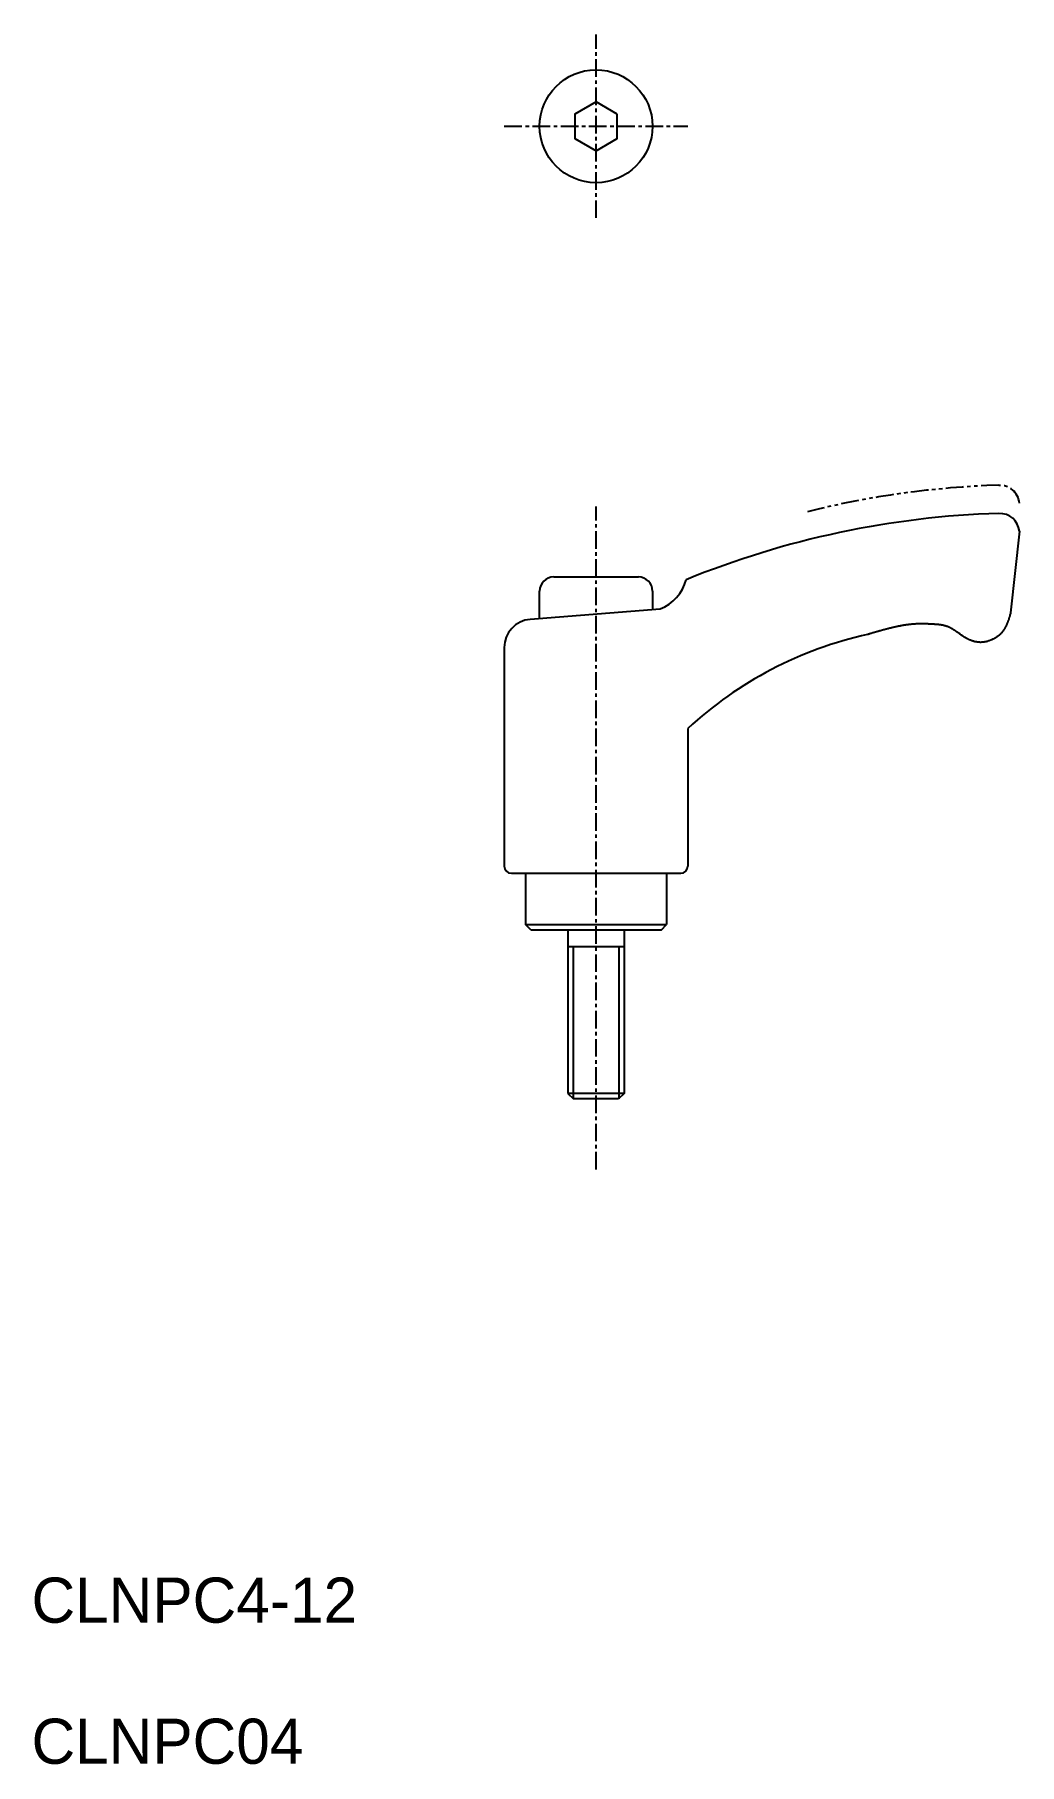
# Model space of a CAD drawing. Extents: x -2832 to -2763, y -904 to -781.
import ezdxf

# ---------------------------------------------------------------- set-up
doc = ezdxf.new("R2010")
doc.units = 0
doc.linetypes.add('CENTER', pattern=[2, 1.25, -0.25, 0.25, -0.25])
doc.linetypes.add('PHANTOM', pattern=[2.5, 1.25, -0.25, 0.25, -0.25, 0.25, -0.25])
doc.layers.get('0').update_dxf_attribs({"linetype": 'CONTINUOUS'})
doc.layers.add('CENTER', color=1, linetype='CENTER')

msp = doc.modelspace()

# ---------------------------------------------------------------- linework, layer by layer
at = {"color": 7, "linetype": 'CONTINUOUS'}
for p, q in [((-2762.59, -816.12), (-2763.21, -821.9)), ((-2795.59, -819.36), (-2789.59, -819.36)), ((-2796.59, -822.36), (-2796.59, -820.36)), ((-2788.59, -820.36), (-2788.59, -821.67)), ((-2797.25, -822.36), (-2788.05, -821.62)), ((-2799.09, -824.36), (-2799.09, -839.86)), ((-2786.09, -830.11), (-2786.09, -839.86)), ((-2798.59, -840.36), (-2786.59, -840.36)), ((-2797.59, -840.36), (-2797.59, -844)), ((-2787.59, -840.36), (-2787.59, -844)), ((-2797.59, -844), (-2787.59, -844)), ((-2797.22, -844.36), (-2797.59, -844)), ((-2797.22, -844.36), (-2787.96, -844.36)), ((-2794.59, -844.36), (-2794.59, -855.96)), ((-2790.59, -844.36), (-2790.59, -855.96)), ((-2787.96, -844.36), (-2787.59, -844)), ((-2794.59, -845.56), (-2790.59, -845.56)), ((-2790.59, -855.96), (-2794.59, -855.96)), ((-2794.59, -855.96), (-2794.19, -856.36)), ((-2790.99, -856.36), (-2794.19, -856.36)), ((-2790.59, -855.96), (-2790.99, -856.36))]:
    msp.add_line(p, q, dxfattribs=at)
at = {"color": 3, "linetype": 'CONTINUOUS'}
for p, q in [((-2794.21, -845.56), (-2794.21, -856.34)), ((-2790.97, -845.56), (-2790.97, -856.34))]:
    msp.add_line(p, q, dxfattribs=at)
at = {"color": 7, "linetype": 'CONTINUOUS'}
msp.add_lwpolyline([(-2791.09, -786.56), (-2792.59, -785.69), (-2794.09, -786.56), (-2794.09, -788.29), (-2792.59, -789.15), (-2791.09, -788.29)], close=True, dxfattribs=at)
at = {"color": 7}
msp.add_polyline3d([(-2763.21, -821.9, 0), (-2763.21, -821.9, 0), (-2763.22, -821.91, 0), (-2763.22, -821.92, 0), (-2763.22, -821.92, 0), (-2763.22, -821.94, 0), (-2763.23, -821.95, 0), (-2763.23, -821.97, 0), (-2763.24, -821.99, 0), (-2763.24, -822, 0), (-2763.25, -822.03, 0), (-2763.26, -822.05, 0), (-2763.26, -822.08, 0), (-2763.27, -822.1, 0), (-2763.28, -822.13, 0), (-2763.29, -822.16, 0), (-2763.3, -822.19, 0), (-2763.31, -822.22, 0), (-2763.32, -822.26, 0), (-2763.33, -822.29, 0), (-2763.34, -822.32, 0), (-2763.35, -822.36, 0), (-2763.37, -822.39, 0), (-2763.38, -822.43, 0), (-2763.39, -822.47, 0), (-2763.4, -822.5, 0), (-2763.42, -822.54, 0), (-2763.43, -822.57, 0), (-2763.44, -822.61, 0), (-2763.46, -822.64, 0), (-2763.47, -822.68, 0), (-2763.49, -822.71, 0), (-2763.5, -822.75, 0), (-2763.51, -822.78, 0), (-2763.53, -822.81, 0), (-2763.54, -822.84, 0), (-2763.56, -822.87, 0), (-2763.57, -822.9, 0), (-2763.59, -822.93, 0), (-2763.6, -822.96, 0), (-2763.62, -822.99, 0), (-2763.63, -823.02, 0), (-2763.65, -823.04, 0), (-2763.66, -823.07, 0), (-2763.68, -823.09, 0), (-2763.69, -823.12, 0), (-2763.71, -823.14, 0), (-2763.73, -823.17, 0), (-2763.74, -823.19, 0), (-2763.76, -823.21, 0), (-2763.78, -823.23, 0), (-2763.79, -823.25, 0), (-2763.81, -823.27, 0), (-2763.83, -823.29, 0), (-2763.84, -823.32, 0), (-2763.86, -823.33, 0), (-2763.88, -823.35, 0), (-2763.9, -823.37, 0), (-2763.92, -823.39, 0), (-2763.93, -823.41, 0), (-2763.95, -823.43, 0), (-2763.97, -823.44, 0), (-2763.99, -823.46, 0), (-2764.01, -823.48, 0), (-2764.03, -823.49, 0), (-2764.05, -823.51, 0), (-2764.07, -823.53, 0), (-2764.09, -823.54, 0), (-2764.11, -823.56, 0), (-2764.13, -823.57, 0), (-2764.15, -823.59, 0), (-2764.18, -823.6, 0), (-2764.2, -823.62, 0), (-2764.22, -823.63, 0), (-2764.24, -823.65, 0), (-2764.27, -823.66, 0), (-2764.29, -823.68, 0), (-2764.31, -823.69, 0), (-2764.34, -823.7, 0), (-2764.36, -823.72, 0), (-2764.38, -823.73, 0), (-2764.41, -823.75, 0), (-2764.43, -823.76, 0), (-2764.46, -823.77, 0), (-2764.48, -823.78, 0), (-2764.51, -823.8, 0), (-2764.53, -823.81, 0), (-2764.56, -823.82, 0), (-2764.59, -823.83, 0), (-2764.61, -823.84, 0), (-2764.64, -823.85, 0), (-2764.67, -823.86, 0), (-2764.69, -823.87, 0), (-2764.72, -823.88, 0), (-2764.75, -823.89, 0), (-2764.77, -823.9, 0), (-2764.8, -823.91, 0), (-2764.83, -823.92, 0), (-2764.85, -823.93, 0), (-2764.88, -823.94, 0), (-2764.91, -823.94, 0), (-2764.94, -823.95, 0), (-2764.96, -823.96, 0), (-2764.99, -823.96, 0), (-2765.02, -823.97, 0), (-2765.05, -823.97, 0), (-2765.08, -823.98, 0), (-2765.1, -823.98, 0), (-2765.13, -823.98, 0), (-2765.16, -823.99, 0), (-2765.19, -823.99, 0), (-2765.22, -823.99, 0), (-2765.25, -823.99, 0), (-2765.27, -823.99, 0), (-2765.3, -824, 0), (-2765.33, -824, 0), (-2765.36, -824, 0), (-2765.39, -823.99, 0), (-2765.42, -823.99, 0), (-2765.44, -823.99, 0), (-2765.47, -823.99, 0), (-2765.5, -823.99, 0), (-2765.53, -823.98, 0), (-2765.56, -823.98, 0), (-2765.58, -823.98, 0), (-2765.61, -823.97, 0), (-2765.64, -823.97, 0), (-2765.67, -823.96, 0), (-2765.7, -823.96, 0), (-2765.72, -823.95, 0), (-2765.75, -823.95, 0), (-2765.78, -823.94, 0), (-2765.81, -823.93, 0), (-2765.83, -823.92, 0), (-2765.86, -823.92, 0), (-2765.89, -823.91, 0), (-2765.91, -823.9, 0), (-2765.94, -823.89, 0), (-2765.97, -823.88, 0), (-2765.99, -823.87, 0), (-2766.02, -823.86, 0), (-2766.05, -823.85, 0), (-2766.07, -823.84, 0), (-2766.1, -823.83, 0), (-2766.13, -823.82, 0), (-2766.15, -823.81, 0), (-2766.18, -823.8, 0), (-2766.2, -823.79, 0), (-2766.23, -823.77, 0), (-2766.25, -823.76, 0), (-2766.28, -823.75, 0), (-2766.3, -823.73, 0), (-2766.33, -823.72, 0), (-2766.35, -823.71, 0), (-2766.38, -823.69, 0), (-2766.4, -823.68, 0), (-2766.42, -823.66, 0), (-2766.45, -823.65, 0), (-2766.47, -823.63, 0), (-2766.5, -823.62, 0), (-2766.52, -823.61, 0), (-2766.54, -823.59, 0), (-2766.57, -823.57, 0), (-2766.59, -823.56, 0), (-2766.61, -823.54, 0), (-2766.64, -823.53, 0), (-2766.66, -823.51, 0), (-2766.68, -823.49, 0), (-2766.71, -823.48, 0), (-2766.73, -823.46, 0), (-2766.75, -823.45, 0), (-2766.78, -823.43, 0), (-2766.8, -823.41, 0), (-2766.82, -823.4, 0), (-2766.85, -823.38, 0), (-2766.87, -823.37, 0), (-2766.89, -823.35, 0), (-2766.92, -823.33, 0), (-2766.94, -823.32, 0), (-2766.96, -823.3, 0), (-2766.98, -823.28, 0), (-2767.01, -823.27, 0), (-2767.03, -823.25, 0), (-2767.05, -823.24, 0), (-2767.08, -823.22, 0), (-2767.1, -823.2, 0), (-2767.12, -823.19, 0), (-2767.15, -823.17, 0), (-2767.17, -823.16, 0), (-2767.19, -823.14, 0), (-2767.22, -823.13, 0), (-2767.24, -823.11, 0), (-2767.26, -823.1, 0), (-2767.29, -823.08, 0), (-2767.31, -823.07, 0), (-2767.33, -823.05, 0), (-2767.36, -823.04, 0), (-2767.38, -823.03, 0), (-2767.41, -823.01, 0), (-2767.43, -823, 0), (-2767.45, -822.99, 0), (-2767.48, -822.97, 0), (-2767.5, -822.96, 0), (-2767.53, -822.95, 0), (-2767.55, -822.94, 0), (-2767.58, -822.93, 0), (-2767.6, -822.92, 0), (-2767.63, -822.9, 0), (-2767.65, -822.89, 0), (-2767.68, -822.88, 0), (-2767.7, -822.87, 0), (-2767.73, -822.87, 0), (-2767.76, -822.86, 0), (-2767.78, -822.85, 0), (-2767.81, -822.84, 0), (-2767.83, -822.83, 0), (-2767.86, -822.83, 0), (-2767.89, -822.82, 0), (-2767.91, -822.81, 0), (-2767.94, -822.8, 0), (-2767.97, -822.8, 0), (-2767.99, -822.79, 0), (-2768.02, -822.79, 0), (-2768.05, -822.78, 0), (-2768.08, -822.77, 0), (-2768.1, -822.77, 0), (-2768.13, -822.76, 0), (-2768.16, -822.76, 0), (-2768.19, -822.76, 0), (-2768.21, -822.75, 0), (-2768.24, -822.75, 0), (-2768.27, -822.75, 0), (-2768.3, -822.74, 0), (-2768.33, -822.74, 0), (-2768.35, -822.73, 0), (-2768.38, -822.73, 0), (-2768.41, -822.73, 0), (-2768.44, -822.73, 0), (-2768.47, -822.72, 0), (-2768.5, -822.72, 0), (-2768.52, -822.72, 0), (-2768.55, -822.72, 0), (-2768.58, -822.72, 0), (-2768.61, -822.71, 0), (-2768.64, -822.71, 0), (-2768.67, -822.71, 0), (-2768.69, -822.71, 0), (-2768.72, -822.71, 0), (-2768.75, -822.71, 0), (-2768.78, -822.71, 0), (-2768.81, -822.7, 0), (-2768.84, -822.7, 0), (-2768.86, -822.7, 0), (-2768.89, -822.7, 0), (-2768.92, -822.7, 0), (-2768.95, -822.7, 0), (-2768.98, -822.7, 0), (-2769, -822.7, 0), (-2769.03, -822.7, 0), (-2769.06, -822.69, 0), (-2769.09, -822.69, 0), (-2769.12, -822.69, 0), (-2769.14, -822.69, 0), (-2769.17, -822.69, 0), (-2769.2, -822.69, 0), (-2769.23, -822.69, 0), (-2769.26, -822.69, 0), (-2769.28, -822.69, 0), (-2769.31, -822.69, 0), (-2769.34, -822.69, 0), (-2769.37, -822.69, 0), (-2769.4, -822.69, 0), (-2769.42, -822.68, 0), (-2769.45, -822.68, 0), (-2769.48, -822.68, 0), (-2769.51, -822.68, 0), (-2769.53, -822.68, 0), (-2769.56, -822.68, 0), (-2769.59, -822.68, 0), (-2769.62, -822.68, 0), (-2769.65, -822.68, 0), (-2769.67, -822.69, 0), (-2769.7, -822.69, 0), (-2769.73, -822.69, 0), (-2769.76, -822.69, 0), (-2769.78, -822.69, 0), (-2769.81, -822.69, 0), (-2769.84, -822.69, 0), (-2769.87, -822.69, 0), (-2769.9, -822.69, 0), (-2769.92, -822.69, 0), (-2769.95, -822.7, 0), (-2769.98, -822.7, 0), (-2770.01, -822.7, 0), (-2770.03, -822.7, 0), (-2770.06, -822.7, 0), (-2770.09, -822.7, 0), (-2770.12, -822.71, 0), (-2770.15, -822.71, 0), (-2770.17, -822.71, 0), (-2770.2, -822.71, 0), (-2770.23, -822.71, 0), (-2770.26, -822.72, 0), (-2770.29, -822.72, 0), (-2770.32, -822.72, 0), (-2770.34, -822.73, 0), (-2770.37, -822.73, 0), (-2770.4, -822.73, 0), (-2770.43, -822.74, 0), (-2770.46, -822.74, 0), (-2770.48, -822.75, 0), (-2770.51, -822.75, 0), (-2770.54, -822.75, 0), (-2770.57, -822.76, 0), (-2770.6, -822.76, 0), (-2770.62, -822.76, 0), (-2770.65, -822.77, 0), (-2770.68, -822.77, 0), (-2770.71, -822.78, 0), (-2770.73, -822.78, 0), (-2770.76, -822.79, 0), (-2770.79, -822.79, 0), (-2770.82, -822.8, 0), (-2770.84, -822.8, 0), (-2770.87, -822.8, 0), (-2770.9, -822.81, 0), (-2770.92, -822.81, 0), (-2770.95, -822.82, 0), (-2770.97, -822.82, 0), (-2771, -822.83, 0), (-2771.03, -822.83, 0), (-2771.05, -822.84, 0), (-2771.08, -822.84, 0), (-2771.1, -822.85, 0), (-2771.13, -822.85, 0), (-2771.15, -822.86, 0), (-2771.18, -822.86, 0), (-2771.2, -822.87, 0), (-2771.23, -822.87, 0), (-2771.26, -822.88, 0), (-2771.28, -822.88, 0), (-2771.31, -822.89, 0), (-2771.33, -822.89, 0), (-2771.36, -822.9, 0), (-2771.39, -822.91, 0), (-2771.41, -822.91, 0), (-2771.44, -822.92, 0), (-2771.47, -822.92, 0), (-2771.49, -822.93, 0), (-2771.52, -822.94, 0), (-2771.55, -822.94, 0), (-2771.58, -822.95, 0), (-2771.61, -822.96, 0), (-2771.63, -822.97, 0), (-2771.66, -822.97, 0), (-2771.69, -822.98, 0), (-2771.72, -822.99, 0), (-2771.76, -823, 0), (-2771.79, -823, 0), (-2771.82, -823.01, 0), (-2771.85, -823.02, 0), (-2771.88, -823.03, 0), (-2771.92, -823.04, 0), (-2771.95, -823.05, 0), (-2771.99, -823.06, 0), (-2772.02, -823.07, 0), (-2772.06, -823.07, 0), (-2772.09, -823.08, 0), (-2772.13, -823.09, 0), (-2772.16, -823.1, 0), (-2772.2, -823.11, 0), (-2772.24, -823.12, 0), (-2772.27, -823.13, 0), (-2772.31, -823.14, 0), (-2772.35, -823.15, 0), (-2772.38, -823.16, 0), (-2772.42, -823.17, 0), (-2772.46, -823.18, 0), (-2772.49, -823.19, 0), (-2772.53, -823.2, 0), (-2772.56, -823.21, 0), (-2772.6, -823.22, 0), (-2772.64, -823.23, 0), (-2772.67, -823.24, 0), (-2772.7, -823.25, 0), (-2772.74, -823.26, 0), (-2772.77, -823.27, 0), (-2772.81, -823.28, 0), (-2772.84, -823.29, 0), (-2772.87, -823.3, 0), (-2772.9, -823.31, 0), (-2772.93, -823.32, 0), (-2772.96, -823.33, 0), (-2772.99, -823.33, 0), (-2773.02, -823.34, 0), (-2773.04, -823.35, 0), (-2773.07, -823.36, 0), (-2773.1, -823.37, 0), (-2773.12, -823.37, 0), (-2773.14, -823.38, 0), (-2773.17, -823.39, 0), (-2773.19, -823.39, 0), (-2773.21, -823.4, 0), (-2773.23, -823.4, 0), (-2773.24, -823.41, 0), (-2773.26, -823.41, 0), (-2773.27, -823.42, 0), (-2773.29, -823.42, 0), (-2773.3, -823.42, 0), (-2773.31, -823.43, 0), (-2773.32, -823.43, 0), (-2773.33, -823.43, 0), (-2773.33, -823.43, 0), (-2773.34, -823.43, 0), (-2773.34, -823.44, 0), (-2773.34, -823.44, 0)], dxfattribs=at)
at = {"color": 7, "linetype": 'CONTINUOUS'}
msp.add_circle((-2792.59, -787.42), 4, dxfattribs=at)
at = {"color": 3, "linetype": 'PHANTOM'}
for centre, radius, start, end in [((-2762.15, -876.36), 63.53, 91.7163, 104.0711), ((-2763.96, -814.24), 1.37, 4.7437, 93.7297)]:
    msp.add_arc(centre, radius, start, end, dxfattribs=at)
at = {"color": 7, "linetype": 'CONTINUOUS'}
for centre, radius, start, end in [((-2762.15, -878.36), 63.53, 91.7163, 112.2421), ((-2763.96, -816.24), 1.37, 4.7437, 93.7297), ((-2795.59, -820.36), 1, 90, 180), ((-2789.59, -820.36), 1, 0, 90), ((-2789.19, -818.73), 3.11, 291.467, 344.4521), ((-2797.09, -824.36), 2, 94.5943, 180), ((-2767.41, -850.3), 27.51, 102.4539, 132.7779), ((-2798.59, -839.86), 0.5, 180, 270), ((-2786.59, -839.86), 0.5, 270, 0)]:
    msp.add_arc(centre, radius, start, end, dxfattribs=at)
at = {"layer": 'CENTER', "color": 1, "linetype": 'CENTER'}
for p, q in [((-2792.59, -793.92), (-2792.59, -780.92)), ((-2799.09, -787.42), (-2786.09, -787.42)), ((-2792.59, -861.36), (-2792.59, -814.36))]:
    msp.add_line(p, q, dxfattribs=at)

# ---------------------------------------------------------------- texts
at = {"color": 7, "linetype": 'CONTINUOUS'}
for s, p in [('CLNPC4-12', (-2832.59, -893.48)), ('CLNPC04', (-2832.59, -903.48))]:
    msp.add_text(s, height=3.2, dxfattribs=at).set_placement(p)

doc.saveas('drawing.dxf')
